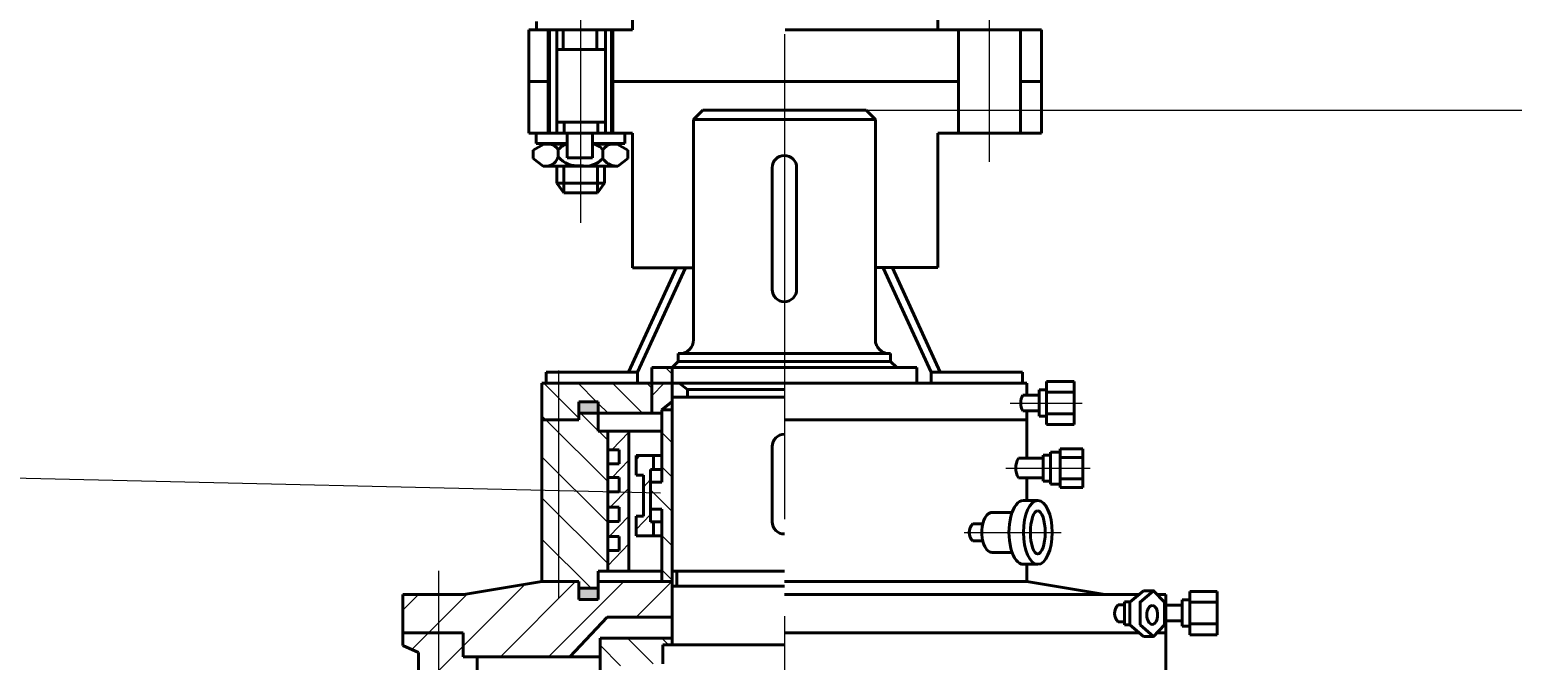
# Model space of a CAD drawing. Header units: millimetres. Extents: x 2879 to 22885, y -3122 to 6314.
# Drawn here: x 22692.6 to 22789.6, y -2509.6 to -2468.3 of the extents above; entities that cross this region are included whole.
import ezdxf

# ---------------------------------------------------------------- set-up
doc = ezdxf.new("R2010")
doc.units = ezdxf.units.MM
doc.linetypes.add('K5LT_BASIC', pattern=[0])
doc.linetypes.add('осевая', pattern=[50.8, 31.75, -6.35, 6.35, -6.35])
doc.layers.get('0').update_dxf_attribs({"lineweight": 40})
for name, color, linetype, lineweight in [('Оси', 7, 'осевая', 20), ('Размеры', 7, 'Continuous', 20), ('штриховка', 7, 'Continuous', 20)]:
    doc.layers.add(name, color=color, linetype=linetype, lineweight=lineweight)
doc.styles.add('ADRF1', font='isocpeur.ttf', dxfattribs={"oblique": 15})
doc.dimstyles.new('гост', dxfattribs={"dimtxt": 4, "dimasz": 5, "dimexe": 2, "dimexo": 0, "dimgap": 2, "dimtad": 1, "dimtoh": 1, "dimdec": 1, "dimlfac": 10, "dimtxsty": 'ADRF1', "dimcen": 2.5, "dimadec": 0, "dimazin": 0, "dimtfac": 1, "dimtdec": 1, "dimtmove": 0, "dimatfit": 3, "dimfxl": 1, "dimlwd": 20, "dimlwe": 20, "dimarcsym": 0})

# ---------------------------------------------------------------- blocks, each defined once
blk = doc.blocks.new('*D21')
at = {"layer": 'Defpoints', "color": 0, "transparency": 16777216}
for p in [(22741.947, -2473.557), (22801.87, -2613.609), (22861.148, -2613.609)]:
    blk.add_point(p, dxfattribs=at)
at = {"layer": 'Размеры', "color": 0, "linetype": 'Continuous', "lineweight": 20, "transparency": 16777216}
for p, q in [((22741.947, -2473.557), (22863.148, -2473.557)), ((22861.148, -2478.557), (22861.148, -2608.609)), ((22801.87, -2613.609), (22863.148, -2613.609))]:
    blk.add_line(p, q, dxfattribs=at)
at = {"layer": 'Размеры', "color": 0, "transparency": 16777216}
for points in [[(22860.314, -2478.557), (22861.981, -2478.557), (22861.148, -2473.557)], [(22860.314, -2608.609), (22861.981, -2608.609), (22861.148, -2613.609)]]:
    blk.add_solid(points, dxfattribs=at)
at = {"layer": 'Размеры', "color": 0, "transparency": 16777216, "insert": (22857.148, -2543.583), "char_height": 4, "attachment_point": 5, "rotation": 90, "style": 'ADRF1'}
blk.add_mtext('1400', dxfattribs=at)
blk = doc.blocks.new('*D24')
at = {"color": 0, "linetype": 'Continuous', "lineweight": 20, "transparency": 16777216}
for p, q in [((22741.989, -2321.2), (22885.322, -2321.2)), ((22883.322, -3109.755), (22883.322, -2326.2)), ((22741.947, -3114.755), (22885.322, -3114.755))]:
    blk.add_line(p, q, dxfattribs=at)
at = {"color": 0, "transparency": 16777216}
for points in [[(22882.488, -2326.2), (22884.155, -2326.2), (22883.322, -2321.2)], [(22882.488, -3109.755), (22884.155, -3109.755), (22883.322, -3114.755)]]:
    blk.add_solid(points, dxfattribs=at)
at = {"layer": 'Defpoints', "color": 0, "transparency": 16777216}
for p in [(22741.989, -2321.2), (22883.322, -2321.2), (22741.947, -3114.755)]:
    blk.add_point(p, dxfattribs=at)
at = {"color": 0, "transparency": 16777216, "insert": (22879.322, -2717.977), "char_height": 4, "attachment_point": 5, "rotation": 90, "style": 'ADRF1'}
blk.add_mtext('8080', dxfattribs=at)

msp = doc.modelspace()

# ---------------------------------------------------------------- hatches: boundary and pattern name
h = msp.add_hatch(color=256)
h.dxf.hatch_style = 1
h.paths.add_polyline_path([(22729.772, -2493.402), (22729.772, -2492.651), (22728.505, -2492.651), (22728.505, -2493.402)])
h.paths.add_polyline_path([(22728.505, -2504.861), (22728.505, -2505.612), (22729.772, -2505.612), (22729.772, -2504.861)])
h = msp.add_hatch(color=256)
h.dxf.hatch_style = 1
h.paths.add_polyline_path([(22729.772, -2493.402), (22729.772, -2492.651), (22728.505, -2492.651), (22728.505, -2493.402)])
h.paths.add_polyline_path([(22728.505, -2504.861), (22728.505, -2505.612), (22729.772, -2505.612), (22729.772, -2504.861)])
at = {"layer": 'штриховка'}
h = msp.add_hatch(dxfattribs=at)
h.set_pattern_fill('ANSI31', color=256, scale=0.5, angle=90)
h.paths.add_polyline_path([(22734.602, -2490.424), (22733.274, -2490.424), (22733.274, -2491.45), (22734.602, -2491.45)])
h = msp.add_hatch(dxfattribs=at)
h.set_pattern_fill('ANSI31', color=256, scale=0.5, angle=90)
h.paths.add_polyline_path([(22728.505, -2493.831), (22728.505, -2492.651), (22729.772, -2492.651), (22729.772, -2493.402), (22733.274, -2493.402), (22733.274, -2491.45), (22726.087, -2491.45), (22726.087, -2493.831)])
h = msp.add_hatch(dxfattribs=at)
h.set_pattern_fill('ANSI31', color=256, scale=0.5)
h.paths.add_polyline_path([(22734.602, -2491.45), (22733.274, -2491.45), (22733.274, -2493.402), (22733.924, -2493.402), (22733.924, -2493.176), (22734.602, -2492.644), (22734.602, -2492.349)])
h = msp.add_hatch(dxfattribs=at)
h.set_pattern_fill('ANSI31', color=256, scale=0.6, angle=90)
h.paths.add_polyline_path([(22726.087, -2504.431), (22728.505, -2504.431), (22728.505, -2504.861), (22729.772, -2504.861), (22729.772, -2504.431), (22729.772, -2503.749), (22730.387, -2503.749), (22730.387, -2494.585), (22729.772, -2494.585), (22729.772, -2493.831), (22729.772, -2493.402), (22728.505, -2493.402), (22728.505, -2493.831), (22726.087, -2493.831)])
h = msp.add_hatch(dxfattribs=at)
h.set_pattern_fill('ANSI31', color=256, scale=0.5, angle=90)
h.paths.add_polyline_path([(22734.602, -2493.176), (22733.924, -2493.176), (22733.924, -2497.912), (22733.195, -2497.912), (22733.195, -2498.804), (22733.195, -2499.695), (22733.924, -2499.695), (22733.924, -2504.431), (22734.602, -2504.431), (22734.6, -2503.749), (22734.602, -2503.749)])
h = msp.add_hatch(dxfattribs=at)
h.set_pattern_fill('ANSI31', color=256, scale=0.4, angle=1)
h.paths.add_polyline_path([(22731.147, -2495.799), (22731.147, -2496.723), (22730.387, -2496.723), (22730.387, -2497.622), (22731.147, -2497.622), (22731.147, -2498.546), (22730.387, -2498.546), (22730.387, -2499.567), (22731.147, -2499.567), (22731.147, -2500.491), (22730.387, -2500.491), (22730.387, -2501.476), (22731.147, -2501.476), (22731.147, -2502.4), (22730.387, -2502.4), (22730.387, -2503.749), (22731.771, -2503.749), (22731.771, -2494.585), (22730.387, -2494.585), (22730.387, -2495.799)])
h = msp.add_hatch(dxfattribs=at)
h.set_pattern_fill('ANSI31', color=256, scale=0.5, angle=1)
h.paths.add_polyline_path([(22733.195, -2497.089), (22733.381, -2497.089), (22733.381, -2496.167), (22732.243, -2496.167), (22732.243, -2497.453), (22732.725, -2497.453), (22732.725, -2498.804), (22732.725, -2500.154), (22732.243, -2500.154), (22732.243, -2501.44), (22733.381, -2501.44), (22733.381, -2500.518), (22733.195, -2500.518), (22733.195, -2499.695), (22733.195, -2498.804)])
h = msp.add_hatch(dxfattribs=at)
h.set_pattern_fill('ANSI31', color=256, scale=0.7)
h.paths.add_polyline_path([(22730.355, -2506.755), (22734.602, -2506.755), (22734.602, -2504.431), (22729.772, -2504.431), (22729.772, -2505.612), (22728.505, -2505.612), (22728.505, -2504.431), (22726.087, -2504.431), (22720.982, -2505.281), (22719.353, -2505.281), (22719.353, -2507.781), (22720.931, -2507.781), (22720.931, -2508.457), (22720.931, -2509.357), (22727.918, -2509.357)])
h.paths.add_polyline_path([(22719.353, -2505.281), (22718.921, -2505.281), (22716.987, -2506.142), (22716.987, -2507.781), (22718.801, -2507.781), (22719.353, -2507.781)])
h.paths.add_polyline_path([(22718.921, -2505.281), (22716.987, -2505.281), (22716.987, -2506.142)], flags=17)
h = msp.add_hatch(dxfattribs=at)
h.set_pattern_fill('ANSI31', color=256, scale=0.7)
edge = h.paths.add_edge_path()
edge.add_arc((22713.853, -2570.693), 0.4, 90, 180, ccw=False)
edge.add_line((22713.853, -2570.293), (22713.962, -2570.293))
edge.add_line((22713.962, -2570.293), (22713.962, -2565.277))
edge.add_line((22713.962, -2565.277), (22712.087, -2565.414))
edge.add_line((22712.087, -2565.414), (22712.087, -2565.971))
edge.add_line((22712.087, -2565.971), (22713.067, -2565.971))
edge.add_line((22713.067, -2565.971), (22713.067, -2567.116))
edge.add_line((22713.067, -2567.116), (22712.087, -2567.116))
edge.add_line((22712.087, -2567.116), (22712.087, -2568.254))
edge.add_arc((22711.687, -2568.254), 0.4, 270, 360, ccw=False)
edge.add_line((22711.687, -2568.654), (22711.371, -2568.654))
edge.add_line((22711.371, -2568.654), (22709.457, -2568.654))
edge.add_line((22709.457, -2568.654), (22709.457, -2574.075))
edge.add_line((22709.457, -2574.075), (22711.576, -2574.075))
edge.add_line((22711.576, -2574.075), (22711.576, -2574.873))
edge.add_line((22711.576, -2574.873), (22713.252, -2574.873))
edge.add_line((22713.252, -2574.873), (22713.252, -2574.075))
edge.add_line((22713.252, -2574.075), (22713.453, -2574.075))
edge.add_line((22713.453, -2574.075), (22713.453, -2570.693))
h.paths.add_polyline_path([(22709.457, -2568.654), (22707.543, -2568.654), (22707.543, -2574.075), (22709.457, -2574.075)])
edge = h.paths.add_edge_path()
edge.add_spline(control_points=[(22713.962, -2546.798), (22713.784, -2546.041), (22713.427, -2545.304), (22713.427, -2544.526)], knot_values=[0, 0, 0, 0, 2.333829, 2.333829, 2.333829, 2.333829], degree=3, periodic=0)
edge.add_line((22713.427, -2544.526), (22713.427, -2543.22))
edge.add_arc((22714.827, -2543.22), 1.4, 90, 180, ccw=False)
edge.add_line((22714.827, -2541.82), (22717.935, -2541.82))
edge.add_line((22717.935, -2541.82), (22719.301, -2541.82))
edge.add_line((22719.301, -2541.82), (22719.301, -2537.168))
edge.add_line((22719.301, -2537.168), (22721.845, -2537.168))
edge.add_line((22721.845, -2537.168), (22721.845, -2521.147))
edge.add_line((22721.845, -2521.147), (22718.004, -2521.537))
edge.add_line((22718.004, -2521.537), (22718.004, -2532.727))
edge.add_line((22718.004, -2532.727), (22715.433, -2532.727))
edge.add_line((22715.433, -2532.727), (22715.433, -2534.051))
edge.add_line((22715.433, -2534.051), (22715.433, -2538.263))
edge.add_line((22715.433, -2538.263), (22715.433, -2538.854))
edge.add_line((22715.433, -2538.854), (22713.212, -2538.854))
edge.add_line((22713.212, -2538.854), (22712.087, -2540.21))
edge.add_line((22712.087, -2540.21), (22712.087, -2545.754))
edge.add_line((22712.087, -2545.754), (22712.087, -2547.914))
edge.add_line((22712.087, -2547.914), (22713.067, -2547.914))
edge.add_line((22713.067, -2547.914), (22713.067, -2549.06))
edge.add_line((22713.067, -2549.06), (22712.087, -2549.06))
edge.add_line((22712.087, -2549.06), (22712.087, -2550.146))
edge.add_line((22712.087, -2550.146), (22713.067, -2550.146))
edge.add_line((22713.067, -2550.146), (22713.067, -2551.292))
edge.add_line((22713.067, -2551.292), (22712.087, -2551.292))
edge.add_line((22712.087, -2551.292), (22712.087, -2552.327))
edge.add_line((22712.087, -2552.327), (22713.067, -2552.327))
edge.add_line((22713.067, -2552.327), (22713.067, -2553.472))
edge.add_line((22713.067, -2553.472), (22712.087, -2553.472))
edge.add_line((22712.087, -2553.472), (22712.087, -2554.657))
edge.add_line((22712.087, -2554.657), (22713.067, -2554.657))
edge.add_line((22713.067, -2554.657), (22713.067, -2555.802))
edge.add_line((22713.067, -2555.802), (22712.087, -2555.802))
edge.add_line((22712.087, -2555.802), (22712.087, -2557.082))
edge.add_line((22712.087, -2557.082), (22713.067, -2557.082))
edge.add_line((22713.067, -2557.082), (22713.067, -2558.227))
edge.add_line((22713.067, -2558.227), (22712.087, -2558.255))
edge.add_line((22712.087, -2558.255), (22712.087, -2559.467))
edge.add_line((22712.087, -2559.467), (22713.067, -2559.467))
edge.add_line((22713.067, -2559.467), (22713.067, -2560.612))
edge.add_line((22713.067, -2560.612), (22712.087, -2560.612))
edge.add_line((22712.087, -2560.612), (22712.087, -2561.614))
edge.add_line((22712.087, -2561.614), (22713.067, -2561.614))
edge.add_line((22713.067, -2561.614), (22713.067, -2562.759))
edge.add_line((22713.067, -2562.759), (22712.087, -2562.759))
edge.add_line((22712.087, -2562.759), (22712.087, -2563.879))
edge.add_line((22712.087, -2563.879), (22713.067, -2563.879))
edge.add_line((22713.067, -2563.879), (22713.067, -2565.025))
edge.add_line((22713.067, -2565.025), (22712.087, -2565.025))
edge.add_line((22712.087, -2565.025), (22712.087, -2565.414))
edge.add_line((22712.087, -2565.414), (22713.962, -2565.277))
edge.add_line((22713.962, -2565.277), (22713.962, -2546.798))
h.paths.add_polyline_path([(22721.845, -2512.19), (22721.562, -2512.19), (22721.562, -2510.308), (22721.845, -2510.308), (22721.845, -2509.357), (22720.931, -2509.357), (22720.931, -2508.457), (22720.931, -2507.781), (22718.801, -2507.781), (22716.987, -2507.781), (22716.987, -2508.603), (22718.004, -2509.073), (22718.004, -2521.537), (22721.845, -2521.147)])
h = msp.add_hatch(dxfattribs=at)
h.set_pattern_fill('ANSI31', color=256, scale=0.5, angle=90)
h.paths.add_polyline_path([(22734.004, -2508.58), (22734.602, -2508.58), (22734.602, -2508.143), (22729.887, -2508.143), (22729.887, -2510.308), (22729.887, -2510.816), (22730.818, -2510.816), (22730.818, -2509.937), (22731.653, -2509.937), (22731.653, -2510.816), (22732.352, -2510.816), (22732.352, -2509.816), (22734.004, -2509.816)])

# ---------------------------------------------------------------- linework, layer by layer
at = {"color": 0}
for p, q in [((22732, -2468.3), (22732, -2458.137)), ((22725.225, -2471.687), (22725.225, -2468.3)), ((22726.58, -2475.075), (22726.58, -2468.3)), ((22729.071, -2468.3), (22731.783, -2468.3)), ((22730.645, -2475.075), (22730.645, -2468.3)), ((22758.754, -2468.3), (22741.989, -2468.3)), ((22758.754, -2471.687), (22758.754, -2468.3)), ((22725.225, -2475.075), (22725.225, -2471.687)), ((22730.645, -2471.687), (22753.337, -2471.687)), ((22758.754, -2475.075), (22758.754, -2471.687)), ((22732, -2475.075), (22725.225, -2475.075)), ((22726.215, -2475.783), (22727.746, -2475.783)), ((22729.384, -2475.783), (22731.01, -2475.783)), ((22732, -2483.883), (22732, -2475.075)), ((22751.978, -2483.878), (22751.978, -2475.075)), ((22751.978, -2475.075), (22758.754, -2475.075)), ((22731.75, -2490.728), (22734.883, -2483.883)), ((22735.997, -2483.883), (22732, -2483.883)), ((22732.345, -2490.728), (22735.479, -2483.883)), ((22747.896, -2483.878), (22751.978, -2483.878)), ((22751.548, -2490.728), (22748.415, -2483.883)), ((22752.143, -2490.728), (22749.01, -2483.883)), ((22726.367, -2491.45), (22726.367, -2490.728)), ((22726.367, -2490.728), (22732.345, -2490.728)), ((22732.345, -2490.728), (22732.345, -2491.45)), ((22751.548, -2490.728), (22751.548, -2491.45)), ((22757.526, -2490.728), (22751.548, -2490.728)), ((22757.526, -2491.45), (22757.526, -2490.728))]:
    msp.add_line(p, q, dxfattribs=at)
at = {"color": 0, "ltscale": 0.5}
for p, q in [((22751.978, -2468.3), (22751.978, -2458.137)), ((22725.225, -2468.3), (22732, -2468.3)), ((22726.58, -2471.687), (22725.225, -2471.687))]:
    msp.add_line(p, q, dxfattribs=at)
at = {"color": 0, "ltscale": 0.1}
for p, q in [((22725.724, -2467.759), (22725.724, -2468.3)), ((22755.366, -2468.3), (22753.337, -2468.3)), ((22753.337, -2468.3), (22753.337, -2475.075)), ((22753.337, -2475.075), (22753.337, -2468.3)), ((22753.337, -2468.3), (22757.395, -2468.3)), ((22755.366, -2468.3), (22757.395, -2468.3)), ((22757.395, -2468.3), (22755.366, -2468.3)), ((22757.395, -2468.3), (22757.395, -2475.075)), ((22757.395, -2471.687), (22758.754, -2471.687)), ((22727.512, -2478.978), (22729.713, -2478.978))]:
    msp.add_line(p, q, dxfattribs=at)
at = {"color": 0, "linetype": 'K5LT_BASIC'}
for p, q in [((22726.495, -2468.3), (22726.495, -2475.075)), ((22727.051, -2475.075), (22727.051, -2468.3)), ((22727.484, -2468.3), (22727.484, -2469.587)), ((22729.685, -2468.3), (22729.685, -2469.587)), ((22730.236, -2475.075), (22730.236, -2468.3)), ((22730.731, -2468.3), (22730.731, -2475.075)), ((22727.051, -2469.587), (22728.643, -2469.587)), ((22730.236, -2469.587), (22728.643, -2469.587)), ((22727.051, -2474.344), (22728.643, -2474.344)), ((22727.542, -2475.075), (22727.542, -2474.344)), ((22730.236, -2474.344), (22728.643, -2474.344)), ((22729.744, -2475.075), (22729.744, -2474.344)), ((22725.524, -2476.176), (22726.215, -2475.783)), ((22725.714, -2475.76), (22725.714, -2475.079)), ((22727.746, -2475.76), (22725.714, -2475.76)), ((22727.746, -2476.679), (22727.746, -2475.079)), ((22729.384, -2476.679), (22729.384, -2475.079)), ((22729.384, -2476.679), (22729.384, -2475.403)), ((22729.384, -2475.76), (22731.511, -2475.76)), ((22731.701, -2476.176), (22731.01, -2475.783)), ((22731.511, -2475.76), (22731.511, -2475.079)), ((22725.524, -2476.726), (22725.524, -2476.176)), ((22726.163, -2477.233), (22725.524, -2476.726)), ((22727.157, -2476.617), (22727.157, -2476.176)), ((22727.746, -2476.679), (22729.384, -2476.679)), ((22730.068, -2476.726), (22730.068, -2476.176)), ((22731.062, -2477.233), (22731.701, -2476.726)), ((22731.701, -2476.726), (22731.701, -2476.176)), ((22728.613, -2477.233), (22726.163, -2477.233)), ((22727.051, -2477.233), (22727.051, -2478.345)), ((22727.512, -2478.978), (22727.512, -2477.233)), ((22728.613, -2477.233), (22731.062, -2477.233)), ((22729.713, -2478.978), (22729.713, -2477.233)), ((22730.174, -2477.233), (22730.174, -2478.345)), ((22727.051, -2478.345), (22728.613, -2478.345)), ((22727.051, -2478.345), (22727.512, -2478.978)), ((22730.174, -2478.345), (22728.613, -2478.345)), ((22730.174, -2478.345), (22729.713, -2478.978))]:
    msp.add_line(p, q, dxfattribs=at)
for p, q in [((22735.997, -2474.181), (22736.605, -2473.557)), ((22736.605, -2473.557), (22741.947, -2473.557)), ((22747.289, -2473.557), (22741.947, -2473.557)), ((22747.896, -2474.181), (22747.289, -2473.557)), ((22735.997, -2488.605), (22735.997, -2474.181)), ((22735.997, -2474.181), (22741.947, -2474.181)), ((22747.896, -2474.181), (22741.947, -2474.181)), ((22747.896, -2488.605), (22747.896, -2474.181)), ((22741.145, -2482.844), (22741.145, -2477.335)), ((22742.749, -2482.844), (22742.749, -2477.335)), ((22741.145, -2479.796), (22741.145, -2479.796)), ((22742.749, -2479.796), (22742.749, -2479.796)), ((22741.145, -2482.844), (22741.145, -2485.305)), ((22742.749, -2482.844), (22742.749, -2485.305)), ((22735.008, -2490.016), (22735.008, -2489.505)), ((22735.008, -2489.505), (22741.947, -2489.505)), ((22748.885, -2489.505), (22741.947, -2489.505)), ((22748.885, -2490.016), (22748.885, -2489.505)), ((22733.274, -2493.402), (22733.274, -2490.424)), ((22733.274, -2490.424), (22734.602, -2490.424)), ((22734.602, -2490.424), (22735.008, -2490.016)), ((22734.602, -2490.424), (22741.947, -2490.424)), ((22734.602, -2491.45), (22734.602, -2490.424)), ((22735.008, -2490.016), (22741.947, -2490.016)), ((22748.885, -2490.016), (22741.947, -2490.016)), ((22749.292, -2490.424), (22741.947, -2490.424)), ((22749.292, -2490.424), (22748.885, -2490.016)), ((22750.619, -2490.424), (22749.292, -2490.424)), ((22750.619, -2490.424), (22750.619, -2491.45)), ((22726.087, -2493.831), (22726.087, -2491.45)), ((22734.602, -2491.45), (22726.087, -2491.45)), ((22734.602, -2492.349), (22734.602, -2491.45)), ((22734.602, -2491.45), (22741.947, -2491.45)), ((22735.072, -2491.45), (22735.6, -2491.862)), ((22750.619, -2491.45), (22741.947, -2491.45)), ((22750.619, -2491.45), (22757.806, -2491.45)), ((22757.806, -2492.225), (22757.806, -2491.45)), ((22759.097, -2492.739), (22759.097, -2491.325)), ((22759.097, -2491.325), (22760.898, -2491.325)), ((22760.898, -2491.325), (22760.898, -2492.739)), ((22734.602, -2492.349), (22741.947, -2492.349)), ((22734.602, -2503.749), (22734.602, -2492.349)), ((22735.6, -2491.862), (22735.6, -2492.349)), ((22735.6, -2491.862), (22741.947, -2491.862)), ((22757.546, -2492.225), (22758.61, -2492.225)), ((22758.61, -2492.739), (22758.61, -2491.882)), ((22758.61, -2491.882), (22759.097, -2491.882)), ((22758.61, -2492.225), (22758.61, -2492.739)), ((22759.097, -2491.882), (22759.097, -2492.739)), ((22759.097, -2492.032), (22760.898, -2492.032)), ((22728.505, -2493.831), (22728.505, -2492.651)), ((22728.505, -2492.651), (22729.772, -2492.651)), ((22728.505, -2493.402), (22729.772, -2493.402)), ((22729.772, -2492.651), (22729.772, -2493.831)), ((22729.772, -2493.402), (22733.924, -2493.402)), ((22733.924, -2493.176), (22734.602, -2492.644)), ((22733.924, -2497.912), (22733.924, -2493.176)), ((22733.924, -2493.176), (22734.602, -2493.176)), ((22757.546, -2493.252), (22758.61, -2493.252)), ((22757.806, -2493.831), (22757.806, -2493.252)), ((22758.61, -2493.252), (22758.61, -2492.739)), ((22758.61, -2492.739), (22758.61, -2493.595)), ((22759.097, -2493.595), (22759.097, -2492.739)), ((22759.097, -2492.739), (22759.097, -2494.153)), ((22759.097, -2493.446), (22760.898, -2493.446)), ((22760.898, -2494.153), (22760.898, -2492.739)), ((22726.087, -2493.831), (22728.505, -2493.831)), ((22726.087, -2504.431), (22726.087, -2493.831)), ((22726.087, -2504.431), (22726.087, -2493.831)), ((22729.772, -2493.831), (22729.772, -2494.585)), ((22757.806, -2493.831), (22741.947, -2493.831)), ((22757.806, -2496.359), (22757.806, -2493.831)), ((22758.61, -2493.595), (22759.097, -2493.595)), ((22759.097, -2494.153), (22760.898, -2494.153)), ((22729.772, -2494.585), (22730.387, -2494.585)), ((22730.387, -2494.585), (22730.387, -2503.749)), ((22730.387, -2494.585), (22733.924, -2494.585)), ((22731.771, -2494.585), (22731.771, -2503.749)), ((22731.147, -2495.799), (22730.387, -2495.799)), ((22731.147, -2496.723), (22731.147, -2495.799)), ((22733.381, -2496.167), (22732.243, -2496.167)), ((22732.243, -2496.167), (22732.243, -2497.453)), ((22733.381, -2497.089), (22733.381, -2496.167)), ((22733.381, -2496.167), (22733.924, -2496.167)), ((22741.145, -2498.049), (22741.145, -2495.588)), ((22757.255, -2496.359), (22758.871, -2496.359)), ((22758.871, -2497.001), (22758.871, -2496.144)), ((22758.871, -2496.144), (22759.357, -2496.144)), ((22759.357, -2495.96), (22759.979, -2495.96)), ((22759.357, -2496.144), (22759.357, -2495.96)), ((22759.357, -2496.144), (22759.357, -2497.858)), ((22759.979, -2495.737), (22761.469, -2495.737)), ((22759.979, -2495.96), (22759.979, -2495.737)), ((22759.979, -2498.043), (22759.979, -2495.96)), ((22759.979, -2496.31), (22761.469, -2496.31)), ((22761.469, -2498.265), (22761.469, -2495.737)), ((22730.387, -2496.723), (22731.147, -2496.723)), ((22733.195, -2498.804), (22733.195, -2497.089)), ((22733.195, -2497.089), (22733.924, -2497.089)), ((22758.871, -2496.487), (22758.871, -2497.001)), ((22758.871, -2497.001), (22758.871, -2497.858)), ((22731.147, -2497.622), (22730.387, -2497.622)), ((22731.147, -2498.546), (22731.147, -2497.622)), ((22732.243, -2497.453), (22732.725, -2497.453)), ((22732.725, -2497.453), (22732.725, -2498.804)), ((22733.195, -2498.804), (22733.195, -2497.912)), ((22733.195, -2497.912), (22733.924, -2497.912)), ((22741.145, -2498.049), (22741.145, -2498.049)), ((22741.145, -2498.049), (22741.145, -2500.51)), ((22757.255, -2497.643), (22758.871, -2497.643)), ((22757.806, -2499.121), (22757.806, -2497.643)), ((22758.871, -2497.858), (22759.357, -2497.858)), ((22759.357, -2497.858), (22759.357, -2498.043)), ((22759.357, -2498.043), (22759.979, -2498.043)), ((22759.979, -2497.693), (22761.469, -2497.693)), ((22759.979, -2498.043), (22759.979, -2498.265)), ((22759.979, -2498.265), (22761.469, -2498.265)), ((22730.387, -2498.546), (22731.147, -2498.546)), ((22732.725, -2500.154), (22732.725, -2498.804)), ((22733.195, -2498.804), (22733.195, -2499.695)), ((22733.195, -2498.804), (22733.195, -2499.695)), ((22757.579, -2499.121), (22758.521, -2499.121)), ((22731.147, -2499.567), (22730.387, -2499.567)), ((22731.147, -2500.491), (22731.147, -2499.567)), ((22732.243, -2500.154), (22732.725, -2500.154)), ((22732.243, -2501.44), (22732.243, -2500.154)), ((22733.195, -2499.695), (22733.924, -2499.695)), ((22733.195, -2500.518), (22733.195, -2499.695)), ((22733.924, -2504.431), (22733.924, -2499.695)), ((22756.844, -2499.903), (22755.533, -2499.903)), ((22730.387, -2500.491), (22731.147, -2500.491)), ((22733.195, -2500.518), (22733.924, -2500.518)), ((22733.381, -2500.518), (22733.381, -2501.44)), ((22754.923, -2500.657), (22754.262, -2500.657)), ((22731.147, -2501.476), (22730.387, -2501.476)), ((22731.147, -2502.4), (22731.147, -2501.476)), ((22733.381, -2501.44), (22732.243, -2501.44)), ((22733.381, -2501.44), (22733.924, -2501.44)), ((22754.923, -2501.762), (22754.262, -2501.762)), ((22730.387, -2502.4), (22731.147, -2502.4)), ((22755.533, -2502.517), (22756.844, -2502.517)), ((22729.772, -2503.749), (22730.387, -2503.749)), ((22729.772, -2504.431), (22729.772, -2503.749)), ((22729.772, -2504.431), (22729.772, -2503.749)), ((22730.387, -2503.749), (22733.924, -2503.749)), ((22734.602, -2504.431), (22734.6, -2503.749)), ((22741.947, -2503.749), (22734.602, -2503.749)), ((22734.913, -2504.739), (22734.913, -2503.749)), ((22758.521, -2503.299), (22757.579, -2503.299)), ((22757.806, -2504.431), (22757.806, -2503.299)), ((22726.087, -2504.431), (22720.982, -2505.281)), ((22726.087, -2504.431), (22720.982, -2505.281)), ((22726.087, -2504.431), (22728.505, -2504.431)), ((22726.087, -2504.431), (22728.505, -2504.431)), ((22728.505, -2504.431), (22728.505, -2505.612)), ((22728.505, -2504.431), (22728.505, -2505.612)), ((22728.505, -2504.861), (22729.772, -2504.861)), ((22728.505, -2504.861), (22729.772, -2504.861)), ((22729.772, -2505.612), (22729.772, -2504.431)), ((22729.772, -2504.431), (22734.602, -2504.431)), ((22729.772, -2505.612), (22729.772, -2504.431)), ((22729.772, -2504.431), (22734.602, -2504.431)), ((22734.602, -2508.58), (22734.602, -2504.431)), ((22734.602, -2504.739), (22741.947, -2504.739)), ((22757.806, -2504.431), (22741.947, -2504.431)), ((22757.806, -2504.431), (22762.911, -2505.281)), ((22765.425, -2505.025), (22766.1, -2505.025)), ((22768.457, -2506.491), (22768.457, -2505.077)), ((22768.457, -2505.077), (22770.259, -2505.077)), ((22770.259, -2505.077), (22770.259, -2506.491)), ((22716.987, -2505.281), (22720.982, -2505.281)), ((22716.987, -2507.781), (22716.987, -2505.281)), ((22716.987, -2505.281), (22720.982, -2505.281)), ((22716.987, -2507.781), (22716.987, -2505.281)), ((22728.505, -2505.612), (22729.772, -2505.612)), ((22728.505, -2505.612), (22729.772, -2505.612)), ((22762.911, -2505.281), (22741.947, -2505.281)), ((22765.122, -2505.281), (22762.911, -2505.281)), ((22764.198, -2505.956), (22763.775, -2505.956)), ((22764.198, -2505.748), (22764.198, -2507.27)), ((22764.57, -2505.748), (22764.198, -2505.748)), ((22766.906, -2505.281), (22766.342, -2505.281)), ((22766.906, -2507.781), (22766.906, -2505.281)), ((22766.906, -2505.977), (22767.971, -2505.977)), ((22767.971, -2506.491), (22767.971, -2505.634)), ((22767.971, -2505.634), (22768.457, -2505.634)), ((22767.971, -2505.977), (22767.971, -2506.491)), ((22768.457, -2505.634), (22768.457, -2506.491)), ((22768.457, -2505.784), (22770.259, -2505.784)), ((22730.355, -2506.755), (22727.918, -2509.357)), ((22730.355, -2506.755), (22727.918, -2509.357)), ((22734.602, -2506.755), (22730.355, -2506.755)), ((22734.602, -2506.755), (22730.355, -2506.755)), ((22766.906, -2507.004), (22767.971, -2507.004)), ((22767.971, -2506.491), (22767.971, -2507.347)), ((22767.971, -2507.004), (22767.971, -2506.491)), ((22768.457, -2507.347), (22768.457, -2506.491)), ((22768.457, -2506.491), (22768.457, -2507.905)), ((22770.259, -2507.905), (22770.259, -2506.491)), ((22716.987, -2507.781), (22718.801, -2507.781)), ((22716.987, -2508.603), (22716.987, -2507.781)), ((22716.987, -2507.781), (22718.801, -2507.781)), ((22716.987, -2508.603), (22716.987, -2507.781)), ((22718.801, -2507.781), (22720.931, -2507.781)), ((22718.801, -2507.781), (22720.931, -2507.781)), ((22720.931, -2507.781), (22720.931, -2508.457)), ((22720.931, -2507.781), (22720.931, -2508.457)), ((22765.145, -2507.781), (22741.947, -2507.781)), ((22764.198, -2507.062), (22763.775, -2507.062)), ((22764.198, -2507.27), (22764.539, -2507.27)), ((22766.906, -2507.781), (22766.323, -2507.781)), ((22766.906, -2507.781), (22766.906, -2538.078)), ((22767.971, -2507.347), (22768.457, -2507.347)), ((22768.457, -2507.198), (22770.259, -2507.198)), ((22768.457, -2507.905), (22770.259, -2507.905)), ((22718.004, -2509.073), (22716.987, -2508.603)), ((22718.004, -2509.073), (22716.987, -2508.603)), ((22720.931, -2508.457), (22720.931, -2509.357)), ((22720.931, -2508.457), (22720.931, -2509.357)), ((22729.887, -2510.308), (22729.887, -2508.143)), ((22729.887, -2508.143), (22734.602, -2508.143)), ((22734.004, -2509.816), (22734.004, -2508.58)), ((22734.004, -2508.58), (22741.947, -2508.58)), ((22766.1, -2508.019), (22765.425, -2508.019)), ((22718.004, -2532.727), (22718.004, -2509.073)), ((22720.931, -2509.357), (22729.887, -2509.357)), ((22721.845, -2510.308), (22721.845, -2509.357))]:
    msp.add_line(p, q)
msp.add_lwpolyline([(22765.425, -2505.025), (22764.539, -2505.773), (22764.539, -2507.27), (22765.425, -2508.019)])
msp.add_lwpolyline([(22765.214, -2507.27), (22766.1, -2508.019), (22766.806, -2507.27), (22766.806, -2505.773), (22766.1, -2505.025), (22765.214, -2505.773)], close=True)
for centre, radius, start, end in [((22726.415, -2476.628), 0.868, 31.32211, 76.66926), ((22727.902, -2476.654), 0.885, 100.18162, 147.35456), ((22729.35, -2476.633), 0.851, 32.47558, 87.72185), ((22730.81, -2476.628), 0.868, 103.33074, 148.67789), ((22726.292, -2476.331), 0.911, 278.1269, 341.68426), ((22728.376, -2475.657), 1.552, 218.22202, 278.76479), ((22728.936, -2475.694), 1.532, 257.79807, 317.63008), ((22731.005, -2476.117), 1.117, 213.01722, 267.08117)]:
    msp.add_arc(centre, radius, start, end, dxfattribs=at)
for centre, radius, start, end in [((22741.947, -2477.335), 0.802, 90, 180), ((22741.947, -2477.335), 0.802, 0, 90), ((22741.947, -2485.305), 0.802, 180, 270), ((22741.947, -2485.305), 0.802, 270, 0), ((22735.097, -2488.605), 0.9, 270, 0), ((22748.796, -2488.605), 0.9, 180, 270), ((22758.413, -2492.739), 1.008, 149.35928, 210.64072), ((22741.947, -2495.588), 0.802, 90, 180), ((22758.355, -2497.001), 1.273, 149.7118, 210.2882), ((22741.947, -2500.51), 0.802, 180, 270), ((22754.799, -2501.21), 0.771, 134.19899, 225.80101), ((22764.313, -2506.509), 0.771, 134.19899, 225.80101)]:
    msp.add_arc(centre, radius, start, end)
for centre, major_axis, ratio, start_param, end_param in [((22757.579, -2501.21), (0, 2.089), 0.451128, 6.283185, 9.424778), ((22755.533, -2501.21), (0, 1.307), 0.515077, 0, 3.141593)]:
    msp.add_ellipse(centre, major_axis=major_axis, ratio=ratio, start_param=start_param, end_param=end_param)
for centre, major_axis, ratio in [((22758.521, -2501.21), (0, 2.089), 0.451128), ((22758.521, -2501.21), (0, 1.41), 0.342279), ((22766.008, -2506.612), (0, 0.619), 0.569367)]:
    msp.add_ellipse(centre, major_axis=major_axis, ratio=ratio)
at = {"layer": 'Оси'}
for p, q in [((22741.947, -2316.2), (22741.947, -3121.725)), ((22727.2, -2505.493), (22727.2, -2490.618)), ((22727.2, -2505.493), (22727.2, -2490.618)), ((22756.71, -2492.739), (22761.434, -2492.739)), ((22756.44, -2497.001), (22761.944, -2497.001)), ((22753.702, -2501.21), (22760.04, -2501.21)), ((22719.353, -2511.994), (22719.353, -2503.717))]:
    msp.add_line(p, q, dxfattribs=at)
at = {"layer": 'Оси', "color": 0}
for p, q in [((22728.613, -2463.724), (22728.613, -2480.944)), ((22755.366, -2476.944), (22755.366, -2466.498))]:
    msp.add_line(p, q, dxfattribs=at)
at = {"layer": 'Размеры'}
msp.add_line((22733.835, -2498.648), (22616.841, -2495.923), dxfattribs=at)

# ---------------------------------------------------------------- dimensions: what is measured, and where the dimension line sits
dim = msp.add_linear_dim(base=(22883.322, -2321.2), p1=(22741.947, -3114.755), p2=(22741.989, -2321.2), angle=90, text='8080', dimstyle='гост')
dim.commit()
dim.dimension.update_dxf_attribs({"geometry": '*D24', "text_midpoint": (22879.322, -2717.977)})
dim = msp.add_linear_dim(base=(22861.148, -2613.609), p1=(22741.947, -2473.557), p2=(22801.87, -2613.609), angle=90, text='1400', dimstyle='гост', dxfattribs=at)
dim.commit()
dim.dimension.update_dxf_attribs({"geometry": '*D21', "text_midpoint": (22857.148, -2543.583)})

doc.saveas('drawing.dxf')
